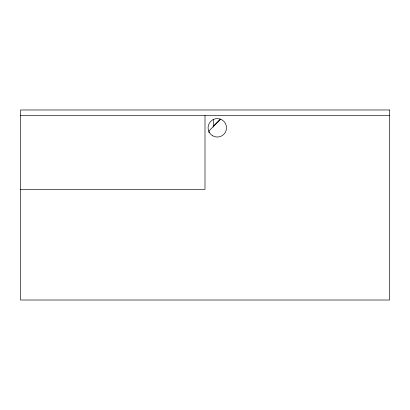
<?xml version="1.0" encoding="UTF-8"?>
<svg xmlns="http://www.w3.org/2000/svg" width="410" height="410" viewBox="0 0 410 410"><rect width="100%" height="100%" fill="white"/><g stroke="black" fill="none" stroke-linecap="round" stroke-linejoin="round"><path stroke-width="0.61" d="M213.056 126.372L220.293 119.136M220.754 119.136L208.997 130.892L208.997 132.804M20.5 115.517L389.5 115.517M20.5 189.317L205 189.317L205 115.517M213.302 119.361L213.302 127.049M389.5 109.982L20.5 109.982L20.5 300.017L389.5 300.017L389.5 109.982M212.687 135.807A9.225 9.225 0 0 0 226.525 127.817A9.225 9.225 0 0 0 212.687 119.828A9.225 9.225 0 0 0 212.687 135.807"/></g></svg>
